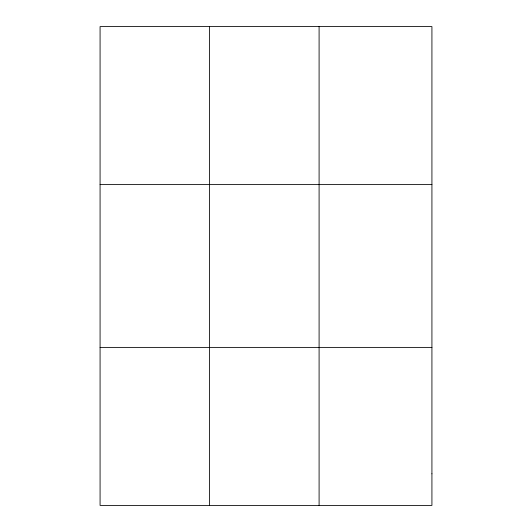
<?xml version="1.0" encoding="UTF-8"?>
<svg xmlns="http://www.w3.org/2000/svg" width="532" height="532" viewBox="0 0 532 532"><rect width="100%" height="100%" fill="white"/><g stroke="black" fill="none" stroke-linecap="round" stroke-linejoin="round"><path stroke-width="0.8" d="M209.588 26.6L209.588 505.4M319.094 26.6L319.094 505.4M100.076 184.604L431.924 184.604M100.076 347.396L431.924 347.396M431.924 473.799L431.924 505.4L100.076 505.4L100.076 26.6L431.924 26.6L431.924 473.799"/></g></svg>
